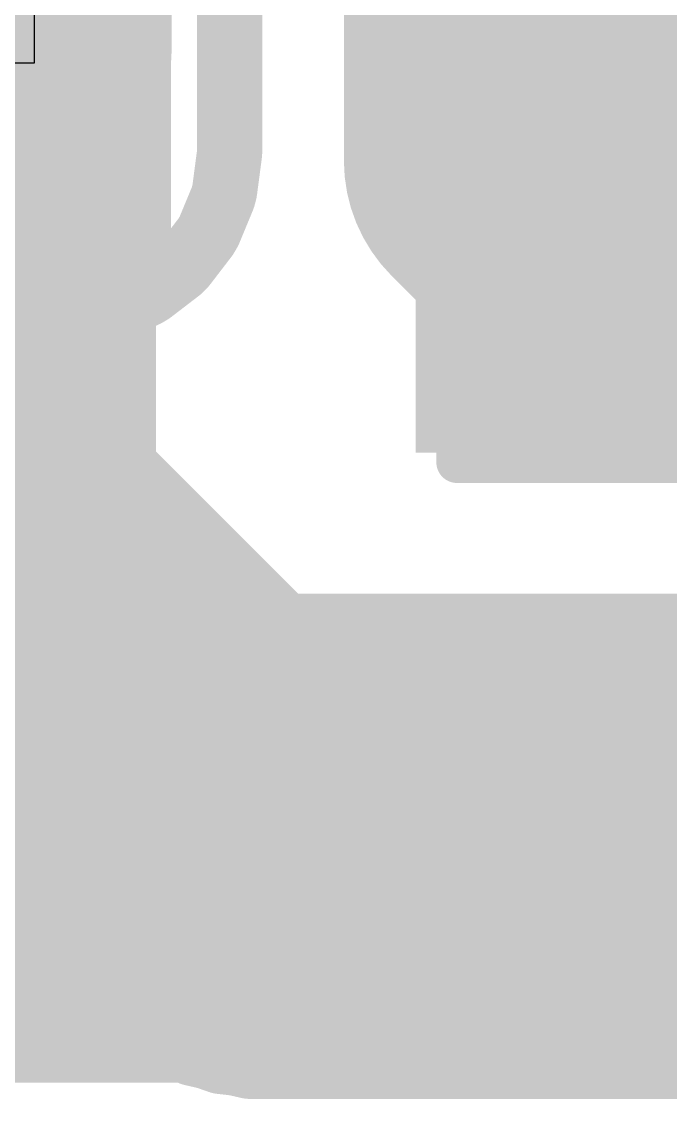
# Model space of a CAD drawing. Header units: inches. Extents: x 0 to 12.4, y -0.6 to 2.2.
# Drawn here: x 0.2575 to 0.3357, y 1.2235 to 1.355 of the extents above; entities that cross this region are included whole.
import ezdxf

# ---------------------------------------------------------------- set-up
doc = ezdxf.new("R2010")
doc.units = ezdxf.units.IN
doc.header["$MEASUREMENT"] = 0
for name, color, linetype in [('Dimension', 6, 'Continuous'), ('Top Layer', 1, 'Continuous'), ('Top Overlay', 2, 'Continuous'), ('Top Paste', 8, 'Continuous'), ('Top Solder', 216, 'Continuous')]:
    doc.layers.add(name, color=color, linetype=linetype)

# ---------------------------------------------------------------- blocks, each defined once
blk = doc.blocks.new('CAP_0603_65')
at = {"layer": 'Top Layer'}
for points in [[(-0.015, 0.0175), (-0.015, -0.0175), (-0.045, -0.0175), (-0.045, 0.0175)], [(0.045, 0.0175), (0.045, -0.0175), (0.015, -0.0175), (0.015, 0.0175)]]:
    blk.add_hatch(color=1, dxfattribs=at).paths.add_polyline_path(points)
at = {"layer": 'Top Paste'}
for points in [[(-0.015, 0.0175), (-0.015, -0.0175), (-0.045, -0.0175), (-0.045, 0.0175)], [(0.045, 0.0175), (0.045, -0.0175), (0.015, -0.0175), (0.015, 0.0175)]]:
    blk.add_hatch(color=8, dxfattribs=at).paths.add_polyline_path(points)
at = {"layer": 'Top Solder'}
for points in [[(-0.0126378, 0.0198622), (-0.0126378, -0.0198622), (-0.0473622, -0.0198622), (-0.0473622, 0.0198622)], [(0.0473622, 0.0198622), (0.0473622, -0.0198622), (0.0126378, -0.0198622), (0.0126378, 0.0198622)]]:
    blk.add_hatch(color=216, dxfattribs=at).paths.add_polyline_path(points)
at = {"layer": 'Top Overlay', "const_width": 0.005}
for points in [[(-0.049, 0.021), (-0.018, 0.021)], [(-0.049, -0.021), (-0.049, 0.021)], [(0.018, 0.021), (0.049, 0.021)], [(0.049, -0.021), (0.049, 0.021)], [(-0.049, -0.021), (-0.018, -0.021)], [(0.018, -0.021), (0.049, -0.021)]]:
    blk.add_lwpolyline(points, dxfattribs=at)
at = {"layer": 'Top Overlay', "const_width": 0.0025}
for points in [[(-0.05025, 0.021, 1), (-0.04775, 0.021, 1)], [(-0.05025, 0.021, 1), (-0.04775, 0.021, 1)], [(-0.01925, 0.021, 1), (-0.01675, 0.021, 1)], [(0.01675, 0.021, 1), (0.01925, 0.021, 1)], [(0.04775, 0.021, 1), (0.05025, 0.021, 1)], [(0.04775, 0.021, 1), (0.05025, 0.021, 1)], [(-0.05025, -0.021, 1), (-0.04775, -0.021, 1)], [(-0.05025, -0.021, 1), (-0.04775, -0.021, 1)], [(-0.01925, -0.021, 1), (-0.01675, -0.021, 1)], [(0.01675, -0.021, 1), (0.01925, -0.021, 1)], [(0.04775, -0.021, 1), (0.05025, -0.021, 1)], [(0.04775, -0.021, 1), (0.05025, -0.021, 1)]]:
    blk.add_lwpolyline(points, format="xyb", close=True, dxfattribs=at)
blk = doc.blocks.new('C___1206_66')
at = {"layer": 'Top Layer'}
for points in [[(-0.08, 0.035), (-0.02, 0.035), (-0.02, -0.035), (-0.08, -0.035)], [(0.02, 0.035), (0.08, 0.035), (0.08, -0.035), (0.02, -0.035)]]:
    blk.add_hatch(color=1, dxfattribs=at).paths.add_polyline_path(points)
at = {"layer": 'Top Paste'}
for points in [[(-0.08, 0.035), (-0.02, 0.035), (-0.02, -0.035), (-0.08, -0.035)], [(0.02, 0.035), (0.08, 0.035), (0.08, -0.035), (0.02, -0.035)]]:
    blk.add_hatch(color=8, dxfattribs=at).paths.add_polyline_path(points)
at = {"layer": 'Top Solder'}
for points in [[(-0.084, 0.039), (-0.016, 0.039), (-0.016, -0.039), (-0.084, -0.039)], [(0.016, 0.039), (0.084, 0.039), (0.084, -0.039), (0.016, -0.039)]]:
    blk.add_hatch(color=216, dxfattribs=at).paths.add_polyline_path(points)
at = {"layer": 'Top Overlay', "const_width": 0.005}
for points in [[(-0.024, 0.039), (-0.084, 0.039)], [(-0.084, 0.039), (-0.084, -0.039)], [(0.084, 0.039), (0.024, 0.039)], [(0.084, 0.039), (0.084, -0.039)], [(-0.024, -0.039), (-0.084, -0.039)], [(0.084, -0.039), (0.024, -0.039)]]:
    blk.add_lwpolyline(points, dxfattribs=at)
at = {"layer": 'Top Overlay', "const_width": 0.0025}
for points in [[(-0.08525, 0.039, 1), (-0.08275, 0.039, 1)], [(-0.08525, 0.039, 1), (-0.08275, 0.039, 1)], [(-0.02525, 0.039, 1), (-0.02275, 0.039, 1)], [(0.02275, 0.039, 1), (0.02525, 0.039, 1)], [(0.08275, 0.039, 1), (0.08525, 0.039, 1)], [(0.08275, 0.039, 1), (0.08525, 0.039, 1)], [(-0.08525, -0.039, 1), (-0.08275, -0.039, 1)], [(-0.08525, -0.039, 1), (-0.08275, -0.039, 1)], [(-0.02525, -0.039, 1), (-0.02275, -0.039, 1)], [(0.02275, -0.039, 1), (0.02525, -0.039, 1)], [(0.08275, -0.039, 1), (0.08525, -0.039, 1)], [(0.08275, -0.039, 1), (0.08525, -0.039, 1)]]:
    blk.add_lwpolyline(points, format="xyb", close=True, dxfattribs=at)

msp = doc.modelspace()

# ---------------------------------------------------------------- hatches: boundary and pattern name
at = {"layer": 'Top Layer'}
for points in [[(0.305, 1.303), (0.374, 1.303), (0.374, 1.491), (0.305, 1.491)], [(0.234315, 1.227), (0.542, 1.227), (0.542, 1.286), (0.234315, 1.286)]]:
    msp.add_hatch(color=1, dxfattribs=at).paths.add_polyline_path(points)

# ---------------------------------------------------------------- linework, layer by layer
at = {"layer": 'Dimension'}
for points, const_width in [([(0.3160376, 1.3382643), (0.3160376, 1.4238943)], 0.0393701), ([(0.2500927, 1.3510596), (0.2500927, 1.3855084)], 0.0393701), ([(0.282573, 1.3394396), (0.282573, 1.3898918)], 0.007874), ([(0.2500927, 1.2988943), (0.2500927, 1.3510596)], 0.0393701), ([(0.3160376, 1.3382643), (0.3189903, 1.3353116)], 0.0393701), ([(0.2825481, 1.3390593), (0.282573, 1.3394396)], 0.007874), ([(0.2819523, 1.334534), (0.2825481, 1.3390593)], 0.007874), ([(0.2817554, 1.3337993), (0.2819523, 1.334534)], 0.007874), ([(0.2800825, 1.3297605), (0.2817554, 1.3337993)], 0.007874), ([(0.2770408, 1.3256335), (0.2797022, 1.3291018)], 0.007874), ([(0.2797022, 1.3291018), (0.2800825, 1.3297605)], 0.007874), ([(0.2730347, 1.3224343), (0.2765031, 1.3250957)], 0.007874), ([(0.2765031, 1.3250957), (0.2770408, 1.3256335)], 0.007874), ([(0.2683372, 1.3203811), (0.2723761, 1.3220541)], 0.007874), ([(0.2723761, 1.3220541), (0.2730347, 1.3224343)], 0.007874), ([(0.2512679, 1.3195635), (0.262697, 1.3195635)], 0.007874), ([(0.262697, 1.3195635), (0.2630772, 1.3195885)], 0.007874), ([(0.2630772, 1.3195885), (0.2676026, 1.3201843)], 0.007874), ([(0.2676026, 1.3201843), (0.2683372, 1.3203811)], 0.007874), ([(0.2500927, 1.2988943), (0.2884785, 1.2605084)], 0.0393701), ([(0.2265562, 1.2778607), (0.2636826, 1.2407344)], 0.007874), ([(0.2884785, 1.2605084), (0.3554076, 1.2605084)], 0.0393701), ([(0.3554076, 1.2605084), (0.4257817, 1.1901344)], 0.0393701), ([(0.2636826, 1.2407343), (0.2636826, 1.2407344)], 0.007874), ([(0.2636826, 1.2407343), (0.2687044, 1.2357125)], 0.007874), ([(0.2687044, 1.2357125), (0.2689365, 1.2355667)], 0.007874), ([(0.2689365, 1.2355667), (0.2699802, 1.2349109)], 0.007874), ([(0.2699802, 1.2349109), (0.2704267, 1.2345941)], 0.007874), ([(0.2704267, 1.2345941), (0.271605, 1.2336545)], 0.007874), ([(0.271605, 1.2336545), (0.271852, 1.2335355)], 0.007874), ([(0.271852, 1.2335355), (0.2718521, 1.2335354)], 0.007874), ([(0.2718521, 1.2335354), (0.2729626, 1.2330007)], 0.007874), ([(0.2729626, 1.2330007), (0.2734417, 1.2327359)], 0.007874), ([(0.2734417, 1.2327359), (0.2747178, 1.2319341)], 0.007874), ([(0.2747178, 1.2319341), (0.2749764, 1.2318436)], 0.007874), ([(0.2749764, 1.2318436), (0.2749765, 1.2318435)], 0.007874), ([(0.2749765, 1.2318435), (0.2761402, 1.2314363)], 0.007874), ([(0.2761402, 1.2314363), (0.2766455, 1.231227)], 0.007874), ([(0.2766455, 1.231227), (0.2780037, 1.230573)], 0.007874), ([(0.2780037, 1.230573), (0.2794732, 1.2302376)], 0.007874), ([(0.2794732, 1.2302376), (0.2799987, 1.2300862)], 0.007874), ([(0.2799987, 1.2300862), (0.2811624, 1.229679)], 0.007874), ([(0.2811624, 1.229679), (0.2811626, 1.2296789)], 0.007874), ([(0.2811626, 1.2296789), (0.2814212, 1.2295884)], 0.007874), ([(0.2814212, 1.2295884), (0.2829186, 1.2294197)], 0.007874), ([(0.2829186, 1.2294197), (0.2834582, 1.2293281)], 0.007874), ([(0.2834582, 1.2293281), (0.2849276, 1.2289927)], 0.007874), ([(0.2849276, 1.2289927), (0.2867087, 1.2289927)], 0.007874), ([(0.2867087, 1.2289927), (0.2920294, 1.2289927)], 0.007874), ([(0.2920294, 1.2289927), (0.3403313, 1.2289927)], 0.007874)]:
    msp.add_lwpolyline(points, dxfattribs=dict(at, const_width=const_width))
for points, const_width in [([(0.2402502, 1.3510596, 1), (0.2599352, 1.3510596, 1)], 0.019685), ([(0.2402502, 1.3510596, 1), (0.2599352, 1.3510596, 1)], 0.019685), ([(0.3061951, 1.3382643, 1), (0.3258801, 1.3382643, 1)], 0.019685), ([(0.3061951, 1.3382643, 1), (0.3258801, 1.3382643, 1)], 0.019685), ([(0.3091478, 1.3353116, 1), (0.3288328, 1.3353116, 1)], 0.019685), ([(0.2806045, 1.3394396, 1), (0.2845415, 1.3394396, 1)], 0.003937), ([(0.2806045, 1.3394396, 1), (0.2845415, 1.3394396, 1)], 0.003937), ([(0.2805796, 1.3390593, 1), (0.2845166, 1.3390593, 1)], 0.003937), ([(0.2805796, 1.3390593, 1), (0.2845166, 1.3390593, 1)], 0.003937), ([(0.2799838, 1.334534, 1), (0.2839208, 1.334534, 1)], 0.003937), ([(0.2799838, 1.334534, 1), (0.2839208, 1.334534, 1)], 0.003937), ([(0.2797869, 1.3337993, 1), (0.2837239, 1.3337993, 1)], 0.003937), ([(0.2797869, 1.3337993, 1), (0.2837239, 1.3337993, 1)], 0.003937), ([(0.2777337, 1.3291018, 1), (0.2816707, 1.3291018, 1)], 0.003937), ([(0.2777337, 1.3291018, 1), (0.2816707, 1.3291018, 1)], 0.003937), ([(0.278114, 1.3297605, 1), (0.282051, 1.3297605, 1)], 0.003937), ([(0.278114, 1.3297605, 1), (0.282051, 1.3297605, 1)], 0.003937), ([(0.2745346, 1.3250957, 1), (0.2784716, 1.3250957, 1)], 0.003937), ([(0.2745346, 1.3250957, 1), (0.2784716, 1.3250957, 1)], 0.003937), ([(0.2750723, 1.3256335, 1), (0.2790093, 1.3256335, 1)], 0.003937), ([(0.2750723, 1.3256335, 1), (0.2790093, 1.3256335, 1)], 0.003937), ([(0.2704076, 1.3220541, 1), (0.2743446, 1.3220541, 1)], 0.003937), ([(0.2704076, 1.3220541, 1), (0.2743446, 1.3220541, 1)], 0.003937), ([(0.2710662, 1.3224343, 1), (0.2750032, 1.3224343, 1)], 0.003937), ([(0.2710662, 1.3224343, 1), (0.2750032, 1.3224343, 1)], 0.003937), ([(0.2607285, 1.3195635, 1), (0.2646655, 1.3195635, 1)], 0.003937), ([(0.2607285, 1.3195635, 1), (0.2646655, 1.3195635, 1)], 0.003937), ([(0.2611087, 1.3195885, 1), (0.2650457, 1.3195885, 1)], 0.003937), ([(0.2611087, 1.3195885, 1), (0.2650457, 1.3195885, 1)], 0.003937), ([(0.2656341, 1.3201843, 1), (0.2695711, 1.3201843, 1)], 0.003937), ([(0.2656341, 1.3201843, 1), (0.2695711, 1.3201843, 1)], 0.003937), ([(0.2663687, 1.3203811, 1), (0.2703057, 1.3203811, 1)], 0.003937), ([(0.2663687, 1.3203811, 1), (0.2703057, 1.3203811, 1)], 0.003937), ([(0.2402502, 1.2988943, 1), (0.2599352, 1.2988943, 1)], 0.019685), ([(0.2402502, 1.2988943, 1), (0.2599352, 1.2988943, 1)], 0.019685), ([(0.278636, 1.2605084, 1), (0.298321, 1.2605084, 1)], 0.019685), ([(0.278636, 1.2605084, 1), (0.298321, 1.2605084, 1)], 0.019685), ([(0.2617141, 1.2407344, 1), (0.2656511, 1.2407344, 1)], 0.003937), ([(0.2617141, 1.2407344, 1), (0.2656511, 1.2407344, 1)], 0.003937), ([(0.2617141, 1.2407343, 1), (0.2656511, 1.2407343, 1)], 0.003937), ([(0.2617141, 1.2407343, 1), (0.2656511, 1.2407343, 1)], 0.003937), ([(0.2667359, 1.2357125, 1), (0.2706729, 1.2357125, 1)], 0.003937), ([(0.2667359, 1.2357125, 1), (0.2706729, 1.2357125, 1)], 0.003937), ([(0.266968, 1.2355667, 1), (0.270905, 1.2355667, 1)], 0.003937), ([(0.266968, 1.2355667, 1), (0.270905, 1.2355667, 1)], 0.003937), ([(0.2680117, 1.2349109, 1), (0.2719487, 1.2349109, 1)], 0.003937), ([(0.2680117, 1.2349109, 1), (0.2719487, 1.2349109, 1)], 0.003937), ([(0.2684582, 1.2345941, 1), (0.2723952, 1.2345941, 1)], 0.003937), ([(0.2684582, 1.2345941, 1), (0.2723952, 1.2345941, 1)], 0.003937), ([(0.2696365, 1.2336545, 1), (0.2735735, 1.2336545, 1)], 0.003937), ([(0.2696365, 1.2336545, 1), (0.2735735, 1.2336545, 1)], 0.003937), ([(0.2698835, 1.2335355, 1), (0.2738205, 1.2335355, 1)], 0.003937), ([(0.2698835, 1.2335355, 1), (0.2738205, 1.2335355, 1)], 0.003937), ([(0.2698836, 1.2335354, 1), (0.2738206, 1.2335354, 1)], 0.003937), ([(0.2698836, 1.2335354, 1), (0.2738206, 1.2335354, 1)], 0.003937), ([(0.2709941, 1.2330007, 1), (0.2749311, 1.2330007, 1)], 0.003937), ([(0.2709941, 1.2330007, 1), (0.2749311, 1.2330007, 1)], 0.003937), ([(0.2714732, 1.2327359, 1), (0.2754102, 1.2327359, 1)], 0.003937), ([(0.2714732, 1.2327359, 1), (0.2754102, 1.2327359, 1)], 0.003937), ([(0.2727493, 1.2319341, 1), (0.2766863, 1.2319341, 1)], 0.003937), ([(0.2727493, 1.2319341, 1), (0.2766863, 1.2319341, 1)], 0.003937), ([(0.2730079, 1.2318436, 1), (0.2769449, 1.2318436, 1)], 0.003937), ([(0.2730079, 1.2318436, 1), (0.2769449, 1.2318436, 1)], 0.003937), ([(0.273008, 1.2318435, 1), (0.276945, 1.2318435, 1)], 0.003937), ([(0.273008, 1.2318435, 1), (0.276945, 1.2318435, 1)], 0.003937), ([(0.2741717, 1.2314363, 1), (0.2781087, 1.2314363, 1)], 0.003937), ([(0.2741717, 1.2314363, 1), (0.2781087, 1.2314363, 1)], 0.003937), ([(0.274677, 1.231227, 1), (0.278614, 1.231227, 1)], 0.003937), ([(0.274677, 1.231227, 1), (0.278614, 1.231227, 1)], 0.003937), ([(0.2760352, 1.230573, 1), (0.2799722, 1.230573, 1)], 0.003937), ([(0.2760352, 1.230573, 1), (0.2799722, 1.230573, 1)], 0.003937), ([(0.2775047, 1.2302376, 1), (0.2814417, 1.2302376, 1)], 0.003937), ([(0.2775047, 1.2302376, 1), (0.2814417, 1.2302376, 1)], 0.003937), ([(0.2780302, 1.2300862, 1), (0.2819672, 1.2300862, 1)], 0.003937), ([(0.2780302, 1.2300862, 1), (0.2819672, 1.2300862, 1)], 0.003937), ([(0.2791939, 1.229679, 1), (0.2831309, 1.229679, 1)], 0.003937), ([(0.2791939, 1.229679, 1), (0.2831309, 1.229679, 1)], 0.003937), ([(0.2791941, 1.2296789, 1), (0.2831311, 1.2296789, 1)], 0.003937), ([(0.2791941, 1.2296789, 1), (0.2831311, 1.2296789, 1)], 0.003937), ([(0.2794527, 1.2295884, 1), (0.2833897, 1.2295884, 1)], 0.003937), ([(0.2794527, 1.2295884, 1), (0.2833897, 1.2295884, 1)], 0.003937), ([(0.2809501, 1.2294197, 1), (0.2848871, 1.2294197, 1)], 0.003937), ([(0.2809501, 1.2294197, 1), (0.2848871, 1.2294197, 1)], 0.003937), ([(0.2814897, 1.2293281, 1), (0.2854267, 1.2293281, 1)], 0.003937), ([(0.2814897, 1.2293281, 1), (0.2854267, 1.2293281, 1)], 0.003937), ([(0.2829591, 1.2289927, 1), (0.2868961, 1.2289927, 1)], 0.003937), ([(0.2829591, 1.2289927, 1), (0.2868961, 1.2289927, 1)], 0.003937), ([(0.2847402, 1.2289927, 1), (0.2886772, 1.2289927, 1)], 0.003937), ([(0.2847402, 1.2289927, 1), (0.2886772, 1.2289927, 1)], 0.003937), ([(0.2900609, 1.2289927, 1), (0.2939979, 1.2289927, 1)], 0.003937), ([(0.2900609, 1.2289927, 1), (0.2939979, 1.2289927, 1)], 0.003937)]:
    msp.add_lwpolyline(points, format="xyb", close=True, dxfattribs=dict(at, const_width=const_width))
at = {"layer": 'Top Layer'}
for p, q in [((0.2589999, 1.3775), (0.2589999, 1.3499999)), ((0.2589999, 1.3499999), (0.2489999, 1.3499999))]:
    msp.add_line(p, q, dxfattribs=at)
at = {"layer": 'Top Layer', "const_width": 0.0393701}
for points in [[(0.2559055, 1.3519055), (0.2559055, 1.4554134)], [(0.254, 1.2690625), (0.254, 1.35)]]:
    msp.add_lwpolyline(points, dxfattribs=at)
at = {"layer": 'Top Layer', "const_width": 0.019685}
for points in [[(0.246063, 1.3519055, 1), (0.265748, 1.3519055, 1)], [(0.2441575, 1.35, 1), (0.2638425, 1.35, 1)], [(0.2441575, 1.2690625, 1), (0.2638425, 1.2690625, 1)]]:
    msp.add_lwpolyline(points, format="xyb", close=True, dxfattribs=at)

# ---------------------------------------------------------------- block references
at = {"rotation": 180}
msp.add_blockref('C___1206_66', (0.3940079, 1.3408582), dxfattribs=at)
msp.add_blockref('CAP_0603_65', (0.224, 1.35))

doc.saveas('drawing.dxf')
